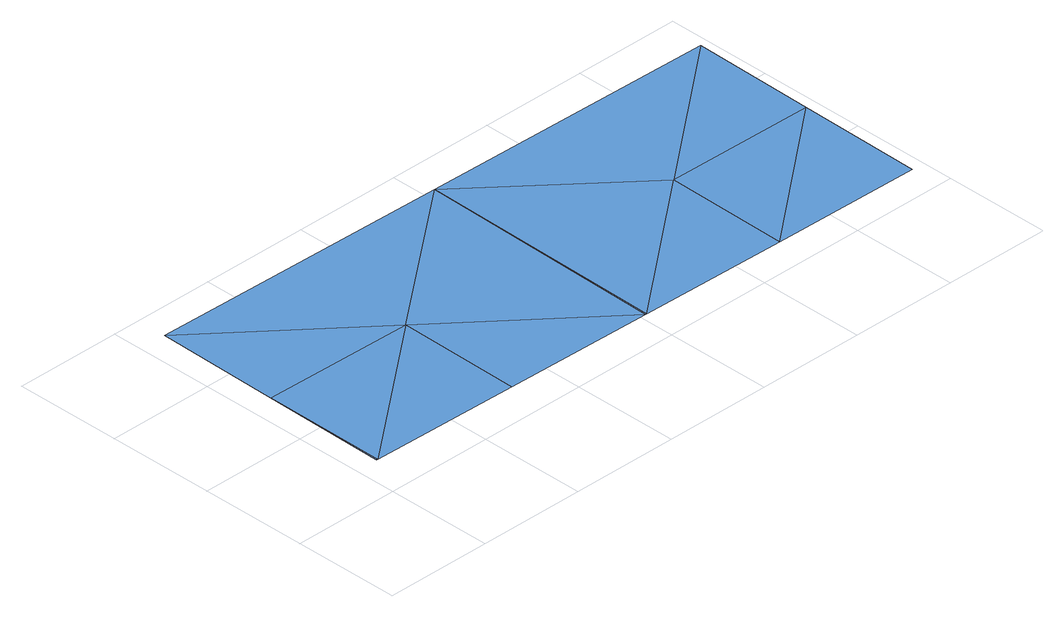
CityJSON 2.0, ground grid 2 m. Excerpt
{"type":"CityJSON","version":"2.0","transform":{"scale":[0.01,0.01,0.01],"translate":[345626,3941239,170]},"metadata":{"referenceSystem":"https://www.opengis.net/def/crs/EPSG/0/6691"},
"CityObjects":{
"waterbody1":{"type":"WaterBody","attributes":{"name":"10","class":"1140","function":"1","WaterBodyRiverFloodingRiskAttribute.description":"5","WaterBodyRiverFloodingRiskAttribute.rankOrg":"2","WaterBodyRiverFloodingRiskAttribute.adminType":"2","WaterBodyRiverFloodingRiskAttribute.scale":"L2"},"geometry":[{"type":"MultiSurface","lod":"1","boundaries":[[[0,1,2]],[[3,4,5]],[[4,6,7]],[[4,8,6]],[[7,9,5]],[[10,9,11]],[[9,10,5]],[[5,10,3]],[[2,12,0]],[[13,8,4]],[[12,8,13]],[[2,8,12]],[[2,14,8]],[[5,4,7]],[[14,6,8]]]}]}
},
"vertices":[
[44,79,76],[44,77,76],[46,77,76],[1184,523,76],[622,533,76],[899,295,76],[612,67,76],[614,67,76],[333,305,76],[895,62,76],[1180,291,76],[1176,58,76],[48,310,76],[52,543,76],[329,72,76]
]}
